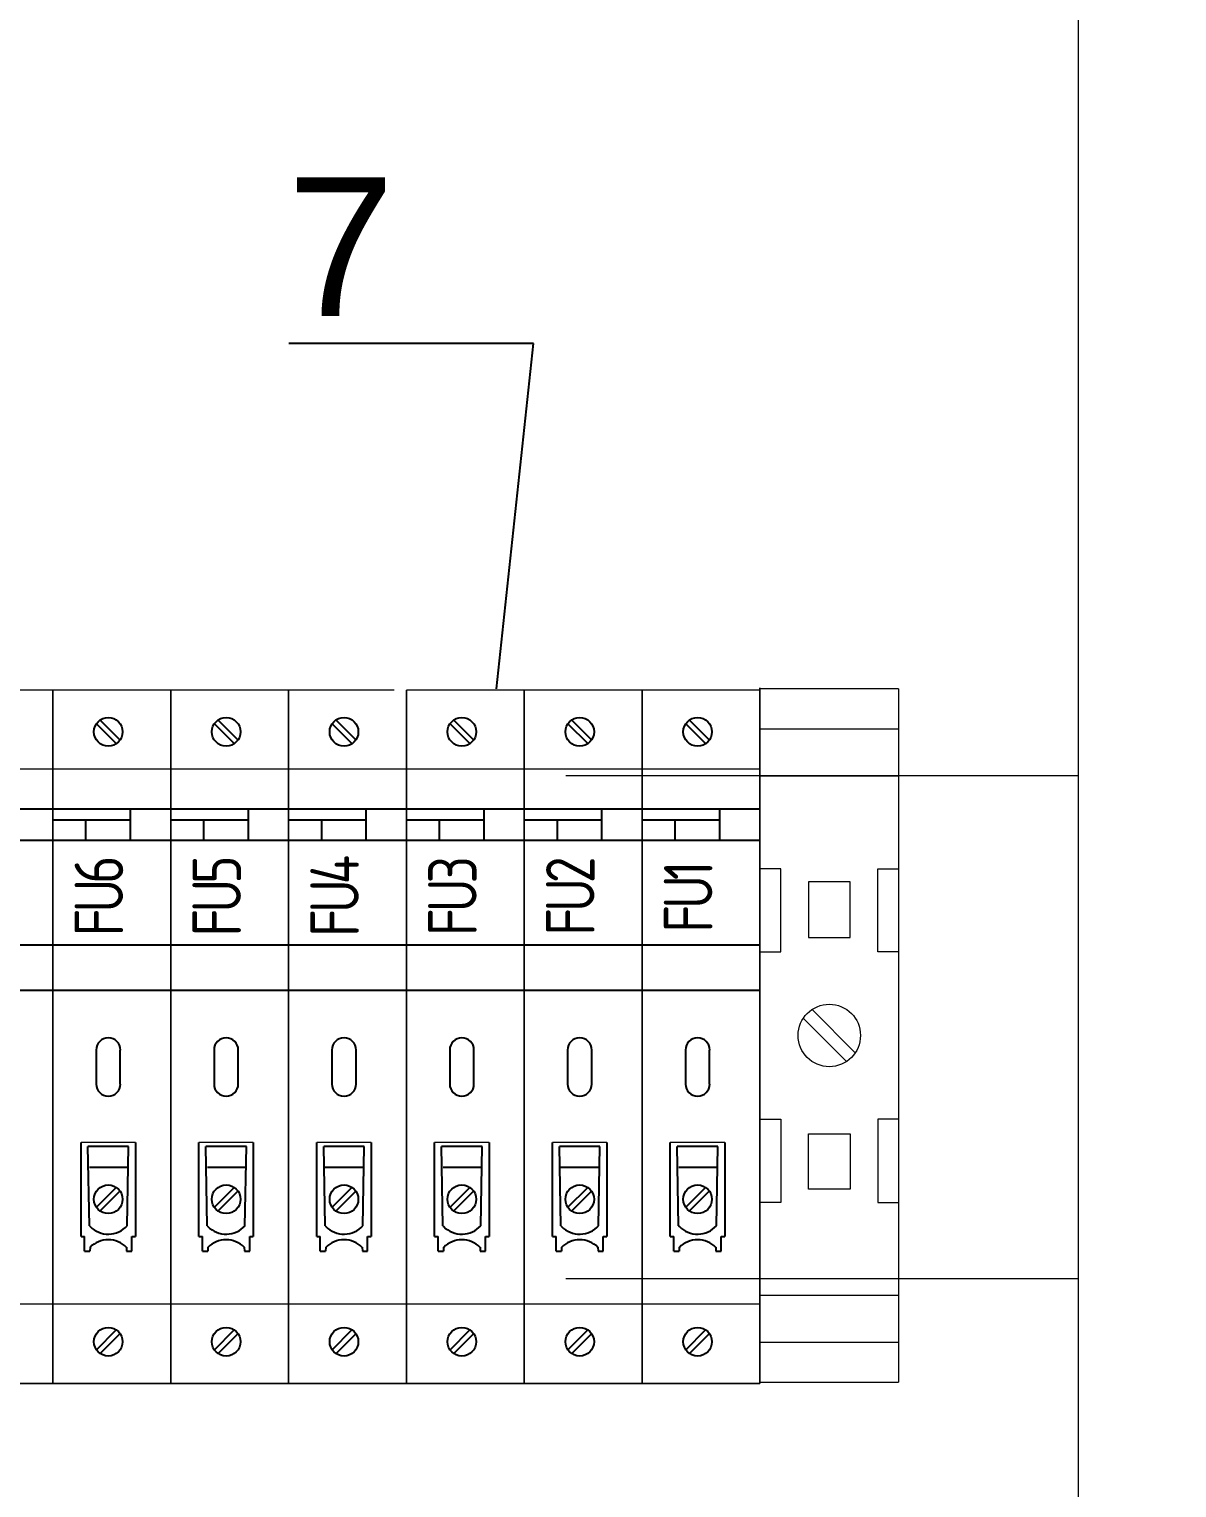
# Model space of a CAD drawing. Header units: millimetres. Extents: x 3520 to 8864, y 403 to 1747.
# Drawn here: x 5637.47 to 5647.4, y 847.86 to 860.48 of the extents above; entities that cross this region are included whole.
import ezdxf
from ezdxf import colors
from ezdxf.entities.mleader import LeaderData, LeaderLine
from ezdxf.math import Vec2, Vec3

# ---------------------------------------------------------------- set-up
doc = ezdxf.new("R2010")
doc.units = ezdxf.units.MM
doc.linetypes.add('K5LT_THIN', pattern=[0])
doc.layers.add('1', color=1, linetype='Continuous')
doc.layers.add('Ссылки', color=6, linetype='Continuous')
doc.layers.add('Стерка', color=7, linetype='Continuous', lineweight=15)
doc.styles.get("Standard").update_dxf_attribs({"font": 'arial.ttf'})
doc.styles.add('ГОСТ В', font='GOST_0.TTF', dxfattribs={"height": 3.5})

# ---------------------------------------------------------------- blocks, each defined once
blk = doc.blocks.new('_None')

msp = doc.modelspace()

# ---------------------------------------------------------------- linework, layer by layer
at = {"color": 7}
for p, q in [((5637.672, 853.728, 1518.358), (5636.652, 853.728, 1518.358)), ((5638.692, 853.728, 1518.358), (5637.672, 853.728, 1518.358)), ((5639.712, 853.728, 1518.358), (5638.692, 853.728, 1518.358)), ((5640.732, 853.728, 1518.358), (5639.712, 853.728, 1518.358)), ((5641.752, 853.728, 1518.358), (5640.732, 853.728, 1518.358)), ((5642.772, 853.728, 1518.358), (5641.752, 853.728, 1518.358)), ((5643.792, 853.728, 1518.358), (5642.772, 853.728, 1518.358)), ((5637.988, 850.122, 1518.358), (5637.976, 850.807, 1518.358)), ((5638.315, 850.122, 1518.358), (5638.327, 850.807, 1518.358)), ((5639.008, 850.122, 1518.358), (5638.996, 850.807, 1518.358)), ((5639.335, 850.122, 1518.358), (5639.347, 850.807, 1518.358)), ((5640.028, 850.122, 1518.358), (5640.016, 850.807, 1518.358)), ((5640.355, 850.122, 1518.358), (5640.367, 850.807, 1518.358)), ((5641.048, 850.122, 1518.358), (5641.036, 850.807, 1518.358)), ((5641.375, 850.122, 1518.358), (5641.387, 850.807, 1518.358)), ((5642.068, 850.122, 1518.358), (5642.056, 850.807, 1518.358)), ((5642.395, 850.122, 1518.358), (5642.407, 850.807, 1518.358)), ((5643.088, 850.122, 1518.358), (5643.076, 850.807, 1518.358)), ((5643.415, 850.122, 1518.358), (5643.427, 850.807, 1518.358)), ((5637.947, 849.902, 1518.358), (5637.993, 849.902, 1518.358)), ((5638.311, 849.902, 1518.358), (5638.356, 849.902, 1518.358)), ((5638.967, 849.902, 1518.358), (5639.013, 849.902, 1518.358)), ((5639.331, 849.902, 1518.358), (5639.376, 849.902, 1518.358)), ((5639.987, 849.902, 1518.358), (5640.033, 849.902, 1518.358)), ((5640.351, 849.902, 1518.358), (5640.396, 849.902, 1518.358)), ((5641.007, 849.902, 1518.358), (5641.053, 849.902, 1518.358)), ((5641.371, 849.902, 1518.358), (5641.416, 849.902, 1518.358)), ((5642.027, 849.902, 1518.358), (5642.073, 849.902, 1518.358)), ((5642.391, 849.902, 1518.358), (5642.436, 849.902, 1518.358)), ((5643.047, 849.902, 1518.358), (5643.093, 849.902, 1518.358)), ((5643.411, 849.902, 1518.358), (5643.456, 849.902, 1518.358))]:
    msp.add_line(p, q, dxfattribs=at)
for centre in [(5638.152, 849.779, 1518.358), (5639.172, 849.779, 1518.358), (5640.192, 849.779, 1518.358), (5641.212, 849.779, 1518.358), (5642.232, 849.779, 1518.358), (5643.252, 849.779, 1518.358)]:
    msp.add_arc(centre, 0.222, 44.8532, 135.1467, dxfattribs=at)
at = {"layer": '1', "color": 7}
for p, q in [((5638.05, 854.465, 1518.358), (5638.221, 854.295, 1518.358)), ((5638.253, 854.327, 1518.358), (5638.083, 854.497, 1518.358)), ((5639.07, 854.465, 1518.358), (5639.241, 854.295, 1518.358)), ((5639.273, 854.327, 1518.358), (5639.103, 854.497, 1518.358)), ((5640.09, 854.465, 1518.358), (5640.261, 854.295, 1518.358)), ((5640.293, 854.327, 1518.358), (5640.123, 854.497, 1518.358)), ((5641.11, 854.465, 1518.358), (5641.281, 854.295, 1518.358)), ((5641.313, 854.327, 1518.358), (5641.143, 854.497, 1518.358)), ((5642.13, 854.465, 1518.358), (5642.301, 854.295, 1518.358)), ((5642.333, 854.327, 1518.358), (5642.163, 854.497, 1518.358)), ((5643.15, 854.465, 1518.358), (5643.321, 854.295, 1518.358)), ((5643.353, 854.327, 1518.358), (5643.183, 854.497, 1518.358)), ((5638.344, 853.459, 1518.358), (5638.344, 853.734, 1518.358)), ((5639.364, 853.459, 1518.358), (5639.364, 853.734, 1518.358)), ((5640.384, 853.459, 1518.358), (5640.384, 853.734, 1518.358)), ((5641.404, 853.459, 1518.358), (5641.404, 853.728, 1518.358)), ((5642.424, 853.459, 1518.358), (5642.424, 853.728, 1518.358)), ((5643.444, 853.459, 1518.358), (5643.444, 853.728, 1518.358)), ((5637.672, 853.636, 1518.358), (5638.344, 853.636, 1518.358)), ((5637.959, 853.46, 1518.358), (5637.959, 853.636, 1518.358)), ((5638.692, 853.636, 1518.358), (5639.364, 853.636, 1518.358)), ((5638.979, 853.46, 1518.358), (5638.979, 853.636, 1518.358)), ((5639.712, 853.636, 1518.358), (5640.384, 853.636, 1518.358)), ((5639.999, 853.46, 1518.358), (5639.999, 853.636, 1518.358)), ((5640.732, 853.636, 1518.358), (5641.404, 853.636, 1518.358)), ((5641.019, 853.46, 1518.358), (5641.019, 853.636, 1518.358)), ((5641.752, 853.636, 1518.358), (5642.424, 853.636, 1518.358)), ((5642.039, 853.46, 1518.358), (5642.039, 853.636, 1518.358)), ((5642.772, 853.636, 1518.358), (5643.444, 853.636, 1518.358)), ((5643.059, 853.46, 1518.358), (5643.059, 853.636, 1518.358)), ((5636.652, 853.459, 1518.358), (5637.672, 853.459, 1518.358)), ((5637.672, 853.459, 1518.358), (5638.692, 853.459, 1518.358)), ((5638.692, 853.459, 1518.358), (5639.712, 853.459, 1518.358)), ((5639.712, 853.459, 1518.358), (5640.732, 853.459, 1518.358)), ((5640.732, 853.459, 1518.358), (5641.752, 853.459, 1518.358)), ((5641.752, 853.459, 1518.358), (5642.772, 853.459, 1518.358)), ((5642.772, 853.459, 1518.358), (5643.792, 853.459, 1518.358)), ((5637.672, 852.551, 1518.358), (5636.652, 852.551, 1518.358)), ((5638.692, 852.551, 1518.358), (5637.672, 852.551, 1518.358)), ((5639.712, 852.551, 1518.358), (5638.692, 852.551, 1518.358)), ((5640.732, 852.551, 1518.358), (5639.712, 852.551, 1518.358)), ((5641.752, 852.551, 1518.358), (5640.732, 852.551, 1518.358)), ((5642.772, 852.551, 1518.358), (5641.752, 852.551, 1518.358)), ((5643.792, 852.551, 1518.358), (5642.772, 852.551, 1518.358)), ((5637.672, 852.159, 1518.358), (5636.652, 852.159, 1518.358)), ((5638.692, 852.159, 1518.358), (5637.672, 852.159, 1518.358)), ((5639.712, 852.159, 1518.358), (5638.692, 852.159, 1518.358)), ((5640.732, 852.159, 1518.358), (5639.712, 852.159, 1518.358)), ((5641.752, 852.159, 1518.358), (5640.732, 852.159, 1518.358)), ((5642.772, 852.159, 1518.358), (5641.752, 852.159, 1518.358)), ((5643.792, 852.159, 1518.358), (5642.772, 852.159, 1518.358)), ((5638.047, 851.643, 1518.358), (5638.047, 851.349, 1518.358)), ((5638.256, 851.349, 1518.358), (5638.256, 851.643, 1518.358)), ((5639.067, 851.643, 1518.358), (5639.067, 851.349, 1518.358)), ((5639.276, 851.349, 1518.358), (5639.276, 851.643, 1518.358)), ((5640.087, 851.643, 1518.358), (5640.087, 851.349, 1518.358)), ((5640.296, 851.349, 1518.358), (5640.296, 851.643, 1518.358)), ((5641.107, 851.643, 1518.358), (5641.107, 851.349, 1518.358)), ((5641.316, 851.349, 1518.358), (5641.316, 851.643, 1518.358)), ((5642.127, 851.643, 1518.358), (5642.127, 851.349, 1518.358)), ((5642.336, 851.349, 1518.358), (5642.336, 851.643, 1518.358)), ((5643.147, 851.643, 1518.358), (5643.147, 851.349, 1518.358)), ((5643.356, 851.349, 1518.358), (5643.356, 851.643, 1518.358)), ((5637.916, 850.029, 1518.358), (5637.916, 850.844, 1518.358)), ((5637.916, 850.029, 1518.358), (5637.916, 850.844, 1518.358)), ((5638.327, 850.807, 1518.358), (5637.976, 850.807, 1518.358)), ((5638.387, 850.844, 1518.358), (5638.387, 850.029, 1518.358)), ((5638.936, 850.029, 1518.358), (5638.936, 850.844, 1518.358)), ((5638.936, 850.029, 1518.358), (5638.936, 850.844, 1518.358)), ((5639.347, 850.807, 1518.358), (5638.996, 850.807, 1518.358)), ((5639.407, 850.844, 1518.358), (5639.407, 850.029, 1518.358)), ((5639.956, 850.029, 1518.358), (5639.956, 850.844, 1518.358)), ((5639.956, 850.029, 1518.358), (5639.956, 850.844, 1518.358)), ((5640.367, 850.807, 1518.358), (5640.016, 850.807, 1518.358)), ((5640.427, 850.844, 1518.358), (5640.427, 850.029, 1518.358)), ((5640.976, 850.029, 1518.358), (5640.976, 850.844, 1518.358)), ((5640.976, 850.029, 1518.358), (5640.976, 850.844, 1518.358)), ((5641.387, 850.807, 1518.358), (5641.036, 850.807, 1518.358)), ((5641.447, 850.844, 1518.358), (5641.447, 850.029, 1518.358)), ((5641.996, 850.029, 1518.358), (5641.996, 850.844, 1518.358)), ((5641.996, 850.029, 1518.358), (5641.996, 850.844, 1518.358)), ((5642.407, 850.807, 1518.358), (5642.056, 850.807, 1518.358)), ((5642.467, 850.844, 1518.358), (5642.467, 850.029, 1518.358)), ((5643.016, 850.029, 1518.358), (5643.016, 850.844, 1518.358)), ((5643.016, 850.029, 1518.358), (5643.016, 850.844, 1518.358)), ((5643.427, 850.807, 1518.358), (5643.076, 850.807, 1518.358)), ((5643.487, 850.844, 1518.358), (5643.487, 850.029, 1518.358)), ((5637.99, 850.63, 1518.358), (5638.314, 850.63, 1518.358)), ((5639.01, 850.63, 1518.358), (5639.334, 850.63, 1518.358)), ((5640.03, 850.63, 1518.358), (5640.354, 850.63, 1518.358)), ((5641.05, 850.63, 1518.358), (5641.374, 850.63, 1518.358)), ((5642.07, 850.63, 1518.358), (5642.394, 850.63, 1518.358)), ((5643.09, 850.63, 1518.358), (5643.414, 850.63, 1518.358)), ((5638.05, 850.283, 1518.358), (5638.221, 850.454, 1518.358)), ((5638.253, 850.421, 1518.358), (5638.083, 850.251, 1518.358)), ((5639.07, 850.283, 1518.358), (5639.241, 850.454, 1518.358)), ((5639.273, 850.421, 1518.358), (5639.103, 850.251, 1518.358)), ((5640.09, 850.283, 1518.358), (5640.261, 850.454, 1518.358)), ((5640.293, 850.421, 1518.358), (5640.123, 850.251, 1518.358)), ((5641.11, 850.283, 1518.358), (5641.281, 850.454, 1518.358)), ((5641.313, 850.421, 1518.358), (5641.143, 850.251, 1518.358)), ((5642.13, 850.283, 1518.358), (5642.301, 850.454, 1518.358)), ((5642.333, 850.421, 1518.358), (5642.163, 850.251, 1518.358)), ((5643.15, 850.283, 1518.358), (5643.321, 850.454, 1518.358)), ((5643.353, 850.421, 1518.358), (5643.183, 850.251, 1518.358)), ((5637.916, 850.029, 1518.358), (5637.947, 850.029, 1518.358)), ((5637.947, 849.902, 1518.358), (5637.947, 850.029, 1518.358)), ((5638.356, 850.029, 1518.358), (5638.387, 850.029, 1518.358)), ((5638.356, 849.902, 1518.358), (5638.356, 850.029, 1518.358)), ((5638.936, 850.029, 1518.358), (5638.967, 850.029, 1518.358)), ((5638.967, 849.902, 1518.358), (5638.967, 850.029, 1518.358)), ((5639.376, 850.029, 1518.358), (5639.407, 850.029, 1518.358)), ((5639.376, 849.902, 1518.358), (5639.376, 850.029, 1518.358)), ((5639.956, 850.029, 1518.358), (5639.987, 850.029, 1518.358)), ((5639.987, 849.902, 1518.358), (5639.987, 850.029, 1518.358)), ((5640.396, 850.029, 1518.358), (5640.427, 850.029, 1518.358)), ((5640.396, 849.902, 1518.358), (5640.396, 850.029, 1518.358)), ((5640.976, 850.029, 1518.358), (5641.007, 850.029, 1518.358)), ((5641.007, 849.902, 1518.358), (5641.007, 850.029, 1518.358)), ((5641.416, 850.029, 1518.358), (5641.447, 850.029, 1518.358)), ((5641.416, 849.902, 1518.358), (5641.416, 850.029, 1518.358)), ((5641.996, 850.029, 1518.358), (5642.027, 850.029, 1518.358)), ((5642.027, 849.902, 1518.358), (5642.027, 850.029, 1518.358)), ((5642.436, 850.029, 1518.358), (5642.467, 850.029, 1518.358)), ((5642.436, 849.902, 1518.358), (5642.436, 850.029, 1518.358)), ((5643.016, 850.029, 1518.358), (5643.047, 850.029, 1518.358)), ((5643.047, 849.902, 1518.358), (5643.047, 850.029, 1518.358)), ((5643.456, 850.029, 1518.358), (5643.487, 850.029, 1518.358)), ((5643.456, 849.902, 1518.358), (5643.456, 850.029, 1518.358)), ((5637.994, 849.936, 1518.358), (5637.993, 849.902, 1518.358)), ((5638.309, 849.936, 1518.358), (5638.311, 849.902, 1518.358)), ((5639.014, 849.936, 1518.358), (5639.013, 849.902, 1518.358)), ((5639.329, 849.936, 1518.358), (5639.331, 849.902, 1518.358)), ((5640.034, 849.936, 1518.358), (5640.033, 849.902, 1518.358)), ((5640.349, 849.936, 1518.358), (5640.351, 849.902, 1518.358)), ((5641.054, 849.936, 1518.358), (5641.053, 849.902, 1518.358)), ((5641.369, 849.936, 1518.358), (5641.371, 849.902, 1518.358)), ((5642.074, 849.936, 1518.358), (5642.073, 849.902, 1518.358)), ((5642.389, 849.936, 1518.358), (5642.391, 849.902, 1518.358)), ((5643.094, 849.936, 1518.358), (5643.093, 849.902, 1518.358)), ((5643.409, 849.936, 1518.358), (5643.411, 849.902, 1518.358)), ((5638.05, 849.05, 1518.358), (5638.221, 849.221, 1518.358)), ((5638.253, 849.188, 1518.358), (5638.083, 849.018, 1518.358)), ((5639.07, 849.05, 1518.358), (5639.241, 849.221, 1518.358)), ((5639.273, 849.188, 1518.358), (5639.103, 849.018, 1518.358)), ((5640.09, 849.05, 1518.358), (5640.261, 849.221, 1518.358)), ((5640.293, 849.188, 1518.358), (5640.123, 849.018, 1518.358)), ((5641.11, 849.05, 1518.358), (5641.281, 849.221, 1518.358)), ((5641.313, 849.188, 1518.358), (5641.143, 849.018, 1518.358)), ((5642.13, 849.05, 1518.358), (5642.301, 849.221, 1518.358)), ((5642.333, 849.188, 1518.358), (5642.163, 849.018, 1518.358)), ((5643.15, 849.05, 1518.358), (5643.321, 849.221, 1518.358)), ((5643.353, 849.188, 1518.358), (5643.183, 849.018, 1518.358))]:
    msp.add_line(p, q, dxfattribs=at)
for centre in [(5638.152, 854.396, 1518.358), (5639.172, 854.396, 1518.358), (5640.192, 854.396, 1518.358), (5641.212, 854.396, 1518.358), (5642.232, 854.396, 1518.358), (5643.252, 854.396, 1518.358), (5638.152, 850.352, 1518.358), (5639.172, 850.352, 1518.358), (5640.192, 850.352, 1518.358), (5641.212, 850.352, 1518.358), (5642.232, 850.352, 1518.358), (5643.252, 850.352, 1518.358), (5638.152, 849.119, 1518.358), (5639.172, 849.119, 1518.358), (5640.192, 849.119, 1518.358), (5641.212, 849.119, 1518.358), (5642.232, 849.119, 1518.358), (5643.252, 849.119, 1518.358)]:
    msp.add_circle(centre, 0.124, dxfattribs=at)
for centre, radius, start, end in [((5638.152, 851.643, 1518.358), 0.105, 360, 180), ((5639.172, 851.643, 1518.358), 0.105, 360, 180), ((5640.192, 851.643, 1518.358), 0.105, 360, 180), ((5641.212, 851.643, 1518.358), 0.105, 360, 180), ((5642.232, 851.643, 1518.358), 0.105, 360, 180), ((5643.252, 851.643, 1518.358), 0.105, 360, 180), ((5638.152, 851.349, 1518.358), 0.105, 180, 360), ((5639.172, 851.349, 1518.358), 0.105, 180, 360), ((5640.192, 851.349, 1518.358), 0.105, 180, 360), ((5641.212, 851.349, 1518.358), 0.105, 180, 360), ((5642.232, 851.349, 1518.358), 0.105, 180, 360), ((5643.252, 851.349, 1518.358), 0.105, 180, 360), ((5638.152, 850.272, 1518.358), 0.222, 222.5108, 224.9044), ((5638.152, 850.272, 1518.358), 0.222, 224.9044, 317.4891), ((5639.172, 850.272, 1518.358), 0.222, 222.5108, 224.9044), ((5639.172, 850.272, 1518.358), 0.222, 224.9044, 317.4891), ((5640.192, 850.272, 1518.358), 0.222, 222.5108, 224.9044), ((5640.192, 850.272, 1518.358), 0.222, 224.9044, 317.4891), ((5641.212, 850.272, 1518.358), 0.222, 222.5108, 224.9044), ((5641.212, 850.272, 1518.358), 0.222, 224.9044, 317.4891), ((5642.232, 850.272, 1518.358), 0.222, 222.5108, 224.9044), ((5642.232, 850.272, 1518.358), 0.222, 224.9044, 317.4891), ((5643.252, 850.272, 1518.358), 0.222, 222.5108, 224.9044), ((5643.252, 850.272, 1518.358), 0.222, 224.9044, 317.4891)]:
    msp.add_arc(centre, radius, start, end, dxfattribs=at)
at = {"layer": 'Стерка', "color": 7}
for p, q in [((5637.567, 854.758, 1518.358), (5636.547, 854.758, 1518.358)), ((5638.587, 854.758, 1518.358), (5637.567, 854.758, 1518.358)), ((5637.672, 848.758, 1518.358), (5637.672, 854.758, 1518.358)), ((5637.672, 854.758, 1518.358), (5637.672, 848.758, 1518.358)), ((5637.672, 854.758, 1518.358), (5637.672, 848.758, 1518.358)), ((5637.672, 848.758, 1518.358), (5637.672, 854.758, 1518.358)), ((5637.672, 848.758, 1518.358), (5637.672, 854.758, 1518.358)), ((5637.672, 854.758, 1518.358), (5637.672, 848.758, 1518.358)), ((5637.672, 848.758, 1518.358), (5637.672, 854.758, 1518.358)), ((5637.672, 848.758, 1518.358), (5637.672, 854.758, 1518.358)), ((5637.672, 854.758, 1518.358), (5637.672, 848.758, 1518.358)), ((5639.607, 854.758, 1518.358), (5638.587, 854.758, 1518.358)), ((5638.692, 848.758, 1518.358), (5638.692, 854.758, 1518.358)), ((5638.692, 854.758, 1518.358), (5638.692, 848.758, 1518.358)), ((5638.692, 854.758, 1518.358), (5638.692, 848.758, 1518.358)), ((5638.692, 848.758, 1518.358), (5638.692, 854.758, 1518.358)), ((5638.692, 848.758, 1518.358), (5638.692, 854.758, 1518.358)), ((5638.692, 854.758, 1518.358), (5638.692, 848.758, 1518.358)), ((5638.692, 848.758, 1518.358), (5638.692, 854.758, 1518.358)), ((5638.692, 848.758, 1518.358), (5638.692, 854.758, 1518.358)), ((5638.692, 854.758, 1518.358), (5638.692, 848.758, 1518.358)), ((5640.627, 854.758, 1518.358), (5639.607, 854.758, 1518.358)), ((5639.712, 848.758, 1518.358), (5639.712, 854.758, 1518.358)), ((5639.712, 854.758, 1518.358), (5639.712, 848.758, 1518.358)), ((5639.712, 854.758, 1518.358), (5639.712, 848.758, 1518.358)), ((5639.712, 848.758, 1518.358), (5639.712, 854.758, 1518.358)), ((5639.712, 848.758, 1518.358), (5639.712, 854.758, 1518.358)), ((5639.712, 854.758, 1518.358), (5639.712, 848.758, 1518.358)), ((5639.712, 848.758, 1518.358), (5639.712, 854.758, 1518.358)), ((5639.712, 848.758, 1518.358), (5639.712, 854.758, 1518.358)), ((5639.712, 854.758, 1518.358), (5639.712, 848.758, 1518.358)), ((5640.732, 854.758, 1518.358), (5640.732, 848.758, 1518.358)), ((5640.732, 854.758, 1518.358), (5640.732, 848.758, 1518.358)), ((5640.732, 848.758, 1518.358), (5640.732, 854.758, 1518.358)), ((5640.732, 848.758, 1518.358), (5640.732, 854.758, 1518.358)), ((5640.732, 854.758, 1518.358), (5640.732, 848.758, 1518.358)), ((5640.732, 848.758, 1518.358), (5640.732, 854.758, 1518.358)), ((5640.732, 848.758, 1518.358), (5640.732, 854.758, 1518.358)), ((5640.732, 854.758, 1518.358), (5640.732, 848.758, 1518.358)), ((5641.752, 854.758, 1518.358), (5640.732, 854.758, 1518.358)), ((5640.732, 854.758, 1518.358), (5640.732, 848.758, 1518.358)), ((5641.752, 854.758, 1518.358), (5641.752, 848.758, 1518.358)), ((5641.752, 848.758, 1518.358), (5641.752, 854.758, 1518.358)), ((5641.752, 848.758, 1518.358), (5641.752, 854.758, 1518.358)), ((5641.752, 854.758, 1518.358), (5641.752, 848.758, 1518.358)), ((5641.752, 854.758, 1518.358), (5641.752, 848.758, 1518.358)), ((5641.752, 854.758, 1518.358), (5641.752, 848.767, 1518.358)), ((5641.752, 848.802, 1518.358), (5641.752, 854.758, 1518.358)), ((5641.752, 854.758, 1518.358), (5641.752, 848.758, 1518.358)), ((5641.752, 854.758, 1518.358), (5641.752, 848.758, 1518.358)), ((5641.752, 848.758, 1518.358), (5641.752, 854.758, 1518.358)), ((5641.752, 848.758, 1518.358), (5641.752, 854.758, 1518.358)), ((5641.752, 854.758, 1518.358), (5641.752, 848.758, 1518.358)), ((5641.752, 848.758, 1518.358), (5641.752, 854.758, 1518.358)), ((5641.752, 848.758, 1518.358), (5641.752, 854.758, 1518.358)), ((5641.752, 854.758, 1518.358), (5641.752, 848.758, 1518.358)), ((5642.772, 854.758, 1518.358), (5641.752, 854.758, 1518.358)), ((5641.752, 854.758, 1518.358), (5641.752, 848.758, 1518.358)), ((5642.772, 854.758, 1518.358), (5642.772, 848.758, 1518.358)), ((5642.772, 848.758, 1518.358), (5642.772, 854.758, 1518.358)), ((5642.772, 848.758, 1518.358), (5642.772, 854.758, 1518.358)), ((5642.772, 854.758, 1518.358), (5642.772, 848.758, 1518.358)), ((5642.772, 854.758, 1518.358), (5642.772, 848.758, 1518.358)), ((5642.772, 854.758, 1518.358), (5642.772, 848.767, 1518.358)), ((5642.772, 848.802, 1518.358), (5642.772, 854.758, 1518.358)), ((5642.772, 854.758, 1518.358), (5642.772, 848.758, 1518.358)), ((5642.772, 854.758, 1518.358), (5642.772, 848.758, 1518.358)), ((5642.772, 848.758, 1518.358), (5642.772, 854.758, 1518.358)), ((5642.772, 848.758, 1518.358), (5642.772, 854.758, 1518.358)), ((5642.772, 854.758, 1518.358), (5642.772, 848.758, 1518.358)), ((5642.772, 848.758, 1518.358), (5642.772, 854.758, 1518.358)), ((5642.772, 848.758, 1518.358), (5642.772, 854.758, 1518.358)), ((5642.772, 854.758, 1518.358), (5642.772, 848.758, 1518.358)), ((5643.792, 854.758, 1518.358), (5642.772, 854.758, 1518.358)), ((5642.772, 854.758, 1518.358), (5642.772, 848.758, 1518.358)), ((5643.792, 854.778, 1518.358), (5643.792, 848.778, 1518.358)), ((5643.792, 854.778, 1518.358), (5643.792, 848.778, 1518.358)), ((5643.792, 854.778, 1518.358), (5643.792, 848.778, 1518.358)), ((5643.792, 854.778, 1518.358), (5643.792, 848.778, 1518.358)), ((5643.792, 854.778, 1518.358), (5643.792, 848.778, 1518.358)), ((5643.792, 848.778, 1518.358), (5643.792, 854.778, 1518.358)), ((5643.792, 848.778, 1518.358), (5643.792, 854.778, 1518.358)), ((5643.792, 854.778, 1518.358), (5643.792, 848.778, 1518.358)), ((5643.792, 848.778, 1518.358), (5643.792, 854.778, 1518.358)), ((5643.792, 848.778, 1518.358), (5643.792, 854.778, 1518.358)), ((5643.792, 854.778, 1518.358), (5643.792, 848.778, 1518.358)), ((5644.992, 854.769, 1518.358), (5643.792, 854.769, 1518.358)), ((5643.792, 854.769, 1518.358), (5643.792, 848.769, 1518.358)), ((5643.792, 848.769, 1518.358), (5643.792, 854.769, 1518.358)), ((5643.792, 848.769, 1518.358), (5643.792, 854.769, 1518.358)), ((5643.792, 854.769, 1518.358), (5643.792, 848.769, 1518.358)), ((5643.792, 854.769, 1518.358), (5643.792, 848.769, 1518.358)), ((5643.792, 854.758, 1518.358), (5643.792, 848.758, 1518.358)), ((5643.792, 848.758, 1518.358), (5643.792, 854.758, 1518.358)), ((5643.792, 848.758, 1518.358), (5643.792, 854.758, 1518.358)), ((5643.792, 854.758, 1518.358), (5643.792, 848.758, 1518.358)), ((5643.792, 854.758, 1518.358), (5643.792, 848.758, 1518.358)), ((5643.792, 854.758, 1518.358), (5643.792, 848.767, 1518.358)), ((5643.792, 848.802, 1518.358), (5643.792, 854.758, 1518.358)), ((5643.792, 854.758, 1518.358), (5643.792, 848.758, 1518.358)), ((5643.792, 854.758, 1518.358), (5643.792, 848.758, 1518.358)), ((5643.792, 848.758, 1518.358), (5643.792, 854.758, 1518.358)), ((5643.792, 848.758, 1518.358), (5643.792, 854.758, 1518.358)), ((5643.792, 854.758, 1518.358), (5643.792, 848.758, 1518.358)), ((5643.792, 848.758, 1518.358), (5643.792, 854.758, 1518.358)), ((5643.792, 848.758, 1518.358), (5643.792, 854.758, 1518.358)), ((5643.792, 854.758, 1518.358), (5643.792, 848.758, 1518.358)), ((5644.992, 854.769, 1518.358), (5644.992, 848.769, 1518.358)), ((5640.732, 854.502, 1518.358), (5640.732, 849.102, 1518.358)), ((5640.732, 854.502, 1518.358), (5640.732, 849.102, 1518.358)), ((5640.732, 854.493, 1518.358), (5640.732, 849.093, 1518.358)), ((5640.732, 854.493, 1518.358), (5640.732, 849.093, 1518.358)), ((5641.752, 854.502, 1518.358), (5641.752, 849.102, 1518.358)), ((5641.752, 854.502, 1518.358), (5641.752, 849.102, 1518.358)), ((5641.752, 854.493, 1518.358), (5641.752, 849.093, 1518.358)), ((5641.752, 854.493, 1518.358), (5641.752, 849.093, 1518.358)), ((5641.752, 854.467, 1518.358), (5641.752, 849.067, 1518.358)), ((5641.752, 854.467, 1518.358), (5641.752, 849.067, 1518.358)), ((5641.752, 854.458, 1518.358), (5641.752, 849.058, 1518.358)), ((5641.752, 854.458, 1518.358), (5641.752, 849.058, 1518.358)), ((5642.772, 854.502, 1518.358), (5642.772, 849.102, 1518.358)), ((5642.772, 854.502, 1518.358), (5642.772, 849.102, 1518.358)), ((5642.772, 854.493, 1518.358), (5642.772, 849.093, 1518.358)), ((5642.772, 854.493, 1518.358), (5642.772, 849.093, 1518.358)), ((5642.772, 854.467, 1518.358), (5642.772, 849.067, 1518.358)), ((5642.772, 854.467, 1518.358), (5642.772, 849.067, 1518.358)), ((5642.772, 854.458, 1518.358), (5642.772, 849.058, 1518.358)), ((5642.772, 854.458, 1518.358), (5642.772, 849.058, 1518.358)), ((5643.792, 854.502, 1518.358), (5643.792, 849.102, 1518.358)), ((5643.792, 854.502, 1518.358), (5643.792, 849.102, 1518.358)), ((5643.792, 854.493, 1518.358), (5643.792, 849.093, 1518.358)), ((5643.792, 854.493, 1518.358), (5643.792, 849.093, 1518.358)), ((5643.792, 854.478, 1518.358), (5643.792, 849.078, 1518.358)), ((5643.792, 854.478, 1518.358), (5643.792, 849.078, 1518.358)), ((5643.792, 854.469, 1518.358), (5643.792, 849.069, 1518.358)), ((5643.792, 854.469, 1518.358), (5643.792, 849.069, 1518.358)), ((5643.792, 854.467, 1518.358), (5643.792, 849.067, 1518.358)), ((5643.792, 854.467, 1518.358), (5643.792, 849.067, 1518.358)), ((5643.792, 854.458, 1518.358), (5643.792, 849.058, 1518.358)), ((5643.792, 854.458, 1518.358), (5643.792, 849.058, 1518.358)), ((5640.732, 854.322, 1518.358), (5640.732, 849.282, 1518.358)), ((5640.732, 854.322, 1518.358), (5640.732, 849.282, 1518.358)), ((5641.752, 854.322, 1518.358), (5641.752, 849.282, 1518.358)), ((5641.752, 854.322, 1518.358), (5641.752, 849.282, 1518.358)), ((5642.772, 854.322, 1518.358), (5642.772, 849.282, 1518.358)), ((5642.772, 854.322, 1518.358), (5642.772, 849.282, 1518.358)), ((5643.792, 854.423, 1518.358), (5644.992, 854.423, 1518.358)), ((5643.792, 854.322, 1518.358), (5643.792, 849.282, 1518.358)), ((5643.792, 854.322, 1518.358), (5643.792, 849.282, 1518.358)), ((5641.752, 854.287, 1518.358), (5641.752, 849.247, 1518.358)), ((5641.752, 854.287, 1518.358), (5641.752, 849.247, 1518.358)), ((5642.772, 854.287, 1518.358), (5642.772, 849.247, 1518.358)), ((5642.772, 854.287, 1518.358), (5642.772, 849.247, 1518.358)), ((5643.792, 854.298, 1518.358), (5643.792, 849.258, 1518.358)), ((5643.792, 854.298, 1518.358), (5643.792, 849.258, 1518.358)), ((5643.792, 854.287, 1518.358), (5643.792, 849.247, 1518.358)), ((5643.792, 854.287, 1518.358), (5643.792, 849.247, 1518.358)), ((5637.672, 854.072, 1518.358), (5636.652, 854.072, 1518.358)), ((5638.692, 854.072, 1518.358), (5637.672, 854.072, 1518.358)), ((5639.712, 854.072, 1518.358), (5638.692, 854.072, 1518.358)), ((5640.732, 854.072, 1518.358), (5639.712, 854.072, 1518.358)), ((5641.752, 854.072, 1518.358), (5640.732, 854.072, 1518.358)), ((5642.772, 854.072, 1518.358), (5641.752, 854.072, 1518.358)), ((5643.792, 854.072, 1518.358), (5642.772, 854.072, 1518.358)), ((5646.548, 854.015, 1518.358), (5642.112, 854.015, 1518.358)), ((5643.792, 854.015, 1518.358), (5644.992, 854.015, 1518.358)), ((5640.732, 853.902, 1518.358), (5640.732, 849.702, 1518.358)), ((5640.732, 853.902, 1518.358), (5640.732, 849.702, 1518.358)), ((5640.732, 853.893, 1518.358), (5640.732, 849.693, 1518.358)), ((5640.732, 853.893, 1518.358), (5640.732, 849.693, 1518.358)), ((5640.732, 853.893, 1518.358), (5640.732, 849.693, 1518.358)), ((5641.752, 853.902, 1518.358), (5641.752, 849.702, 1518.358)), ((5641.752, 853.902, 1518.358), (5641.752, 849.702, 1518.358)), ((5641.752, 853.893, 1518.358), (5641.752, 849.693, 1518.358)), ((5641.752, 853.893, 1518.358), (5641.752, 849.693, 1518.358)), ((5641.752, 853.893, 1518.358), (5641.752, 849.693, 1518.358)), ((5641.752, 853.867, 1518.358), (5641.752, 849.667, 1518.358)), ((5641.752, 853.867, 1518.358), (5641.752, 849.667, 1518.358)), ((5641.752, 853.858, 1518.358), (5641.752, 849.658, 1518.358)), ((5641.752, 853.858, 1518.358), (5641.752, 849.658, 1518.358)), ((5641.752, 853.858, 1518.358), (5641.752, 849.658, 1518.358)), ((5642.772, 853.902, 1518.358), (5642.772, 849.702, 1518.358)), ((5642.772, 853.902, 1518.358), (5642.772, 849.702, 1518.358)), ((5642.772, 853.893, 1518.358), (5642.772, 849.693, 1518.358)), ((5642.772, 853.893, 1518.358), (5642.772, 849.693, 1518.358)), ((5642.772, 853.893, 1518.358), (5642.772, 849.693, 1518.358)), ((5642.772, 853.867, 1518.358), (5642.772, 849.667, 1518.358)), ((5642.772, 853.867, 1518.358), (5642.772, 849.667, 1518.358)), ((5642.772, 853.858, 1518.358), (5642.772, 849.658, 1518.358)), ((5642.772, 853.858, 1518.358), (5642.772, 849.658, 1518.358)), ((5642.772, 853.858, 1518.358), (5642.772, 849.658, 1518.358)), ((5643.792, 853.902, 1518.358), (5643.792, 849.702, 1518.358)), ((5643.792, 853.902, 1518.358), (5643.792, 849.702, 1518.358)), ((5643.792, 853.893, 1518.358), (5643.792, 849.693, 1518.358)), ((5643.792, 853.893, 1518.358), (5643.792, 849.693, 1518.358)), ((5643.792, 853.893, 1518.358), (5643.792, 849.693, 1518.358)), ((5643.792, 853.878, 1518.358), (5643.792, 849.678, 1518.358)), ((5643.792, 853.878, 1518.358), (5643.792, 849.678, 1518.358)), ((5643.792, 853.869, 1518.358), (5643.792, 849.669, 1518.358)), ((5643.792, 853.869, 1518.358), (5643.792, 849.669, 1518.358)), ((5643.792, 853.869, 1518.358), (5643.792, 849.669, 1518.358)), ((5643.792, 853.867, 1518.358), (5643.792, 849.667, 1518.358)), ((5643.792, 853.867, 1518.358), (5643.792, 849.667, 1518.358)), ((5643.792, 853.858, 1518.358), (5643.792, 849.658, 1518.358)), ((5643.792, 853.858, 1518.358), (5643.792, 849.658, 1518.358)), ((5643.792, 853.858, 1518.358), (5643.792, 849.658, 1518.358)), ((5640.732, 849.102, 1518.358), (5640.732, 853.302, 1518.358)), ((5640.732, 849.102, 1518.358), (5640.732, 853.302, 1518.358)), ((5640.732, 849.093, 1518.358), (5640.732, 853.293, 1518.358)), ((5640.732, 849.093, 1518.358), (5640.732, 853.293, 1518.358)), ((5640.732, 849.093, 1518.358), (5640.732, 853.293, 1518.358)), ((5641.752, 849.102, 1518.358), (5641.752, 853.302, 1518.358)), ((5641.752, 849.102, 1518.358), (5641.752, 853.302, 1518.358)), ((5641.752, 849.093, 1518.358), (5641.752, 853.293, 1518.358)), ((5641.752, 849.093, 1518.358), (5641.752, 853.293, 1518.358)), ((5641.752, 849.093, 1518.358), (5641.752, 853.293, 1518.358)), ((5642.772, 849.102, 1518.358), (5642.772, 853.302, 1518.358)), ((5642.772, 849.102, 1518.358), (5642.772, 853.302, 1518.358)), ((5642.772, 849.093, 1518.358), (5642.772, 853.293, 1518.358)), ((5642.772, 849.093, 1518.358), (5642.772, 853.293, 1518.358)), ((5642.772, 849.093, 1518.358), (5642.772, 853.293, 1518.358)), ((5643.792, 849.102, 1518.358), (5643.792, 853.302, 1518.358)), ((5643.792, 849.102, 1518.358), (5643.792, 853.302, 1518.358)), ((5643.792, 849.093, 1518.358), (5643.792, 853.293, 1518.358)), ((5643.792, 849.093, 1518.358), (5643.792, 853.293, 1518.358)), ((5643.792, 849.093, 1518.358), (5643.792, 853.293, 1518.358)), ((5641.752, 849.067, 1518.358), (5641.752, 853.267, 1518.358)), ((5641.752, 849.067, 1518.358), (5641.752, 853.267, 1518.358)), ((5641.752, 849.058, 1518.358), (5641.752, 853.258, 1518.358)), ((5641.752, 849.058, 1518.358), (5641.752, 853.258, 1518.358)), ((5641.752, 849.058, 1518.358), (5641.752, 853.258, 1518.358)), ((5642.772, 849.067, 1518.358), (5642.772, 853.267, 1518.358)), ((5642.772, 849.067, 1518.358), (5642.772, 853.267, 1518.358)), ((5642.772, 849.058, 1518.358), (5642.772, 853.258, 1518.358)), ((5642.772, 849.058, 1518.358), (5642.772, 853.258, 1518.358)), ((5642.772, 849.058, 1518.358), (5642.772, 853.258, 1518.358)), ((5643.792, 849.078, 1518.358), (5643.792, 853.278, 1518.358)), ((5643.792, 849.078, 1518.358), (5643.792, 853.278, 1518.358)), ((5643.792, 849.069, 1518.358), (5643.792, 853.269, 1518.358)), ((5643.792, 849.069, 1518.358), (5643.792, 853.269, 1518.358)), ((5643.792, 849.069, 1518.358), (5643.792, 853.269, 1518.358)), ((5643.792, 849.067, 1518.358), (5643.792, 853.267, 1518.358)), ((5643.792, 849.067, 1518.358), (5643.792, 853.267, 1518.358)), ((5643.792, 849.058, 1518.358), (5643.792, 853.258, 1518.358)), ((5643.792, 849.058, 1518.358), (5643.792, 853.258, 1518.358)), ((5643.792, 849.058, 1518.358), (5643.792, 853.258, 1518.358)), ((5643.972, 853.212, 1518.358), (5643.792, 853.212, 1518.358)), ((5643.972, 852.492, 1518.358), (5643.972, 853.212, 1518.358)), ((5644.812, 852.492, 1518.358), (5644.812, 853.212, 1518.358)), ((5644.812, 853.212, 1518.358), (5644.992, 853.212, 1518.358)), ((5644.392, 853.098, 1518.358), (5644.212, 853.098, 1518.358)), ((5644.212, 853.098, 1518.358), (5644.212, 852.618, 1518.358)), ((5644.572, 853.098, 1518.358), (5644.392, 853.098, 1518.358)), ((5644.572, 852.618, 1518.358), (5644.572, 853.098, 1518.358)), ((5644.212, 852.618, 1518.358), (5644.572, 852.618, 1518.358)), ((5643.792, 852.492, 1518.358), (5643.972, 852.492, 1518.358)), ((5644.992, 852.492, 1518.358), (5644.812, 852.492, 1518.358)), ((5640.732, 851.202, 1518.358), (5640.732, 852.402, 1518.358)), ((5640.732, 851.202, 1518.358), (5640.732, 852.402, 1518.358)), ((5640.732, 851.193, 1518.358), (5640.732, 852.393, 1518.358)), ((5640.732, 851.193, 1518.358), (5640.732, 852.393, 1518.358)), ((5640.732, 851.193, 1518.358), (5640.732, 852.393, 1518.358)), ((5641.752, 851.202, 1518.358), (5641.752, 852.402, 1518.358)), ((5641.752, 851.202, 1518.358), (5641.752, 852.402, 1518.358)), ((5641.752, 851.193, 1518.358), (5641.752, 852.393, 1518.358)), ((5641.752, 851.193, 1518.358), (5641.752, 852.393, 1518.358)), ((5641.752, 851.193, 1518.358), (5641.752, 852.393, 1518.358)), ((5641.752, 851.167, 1518.358), (5641.752, 852.367, 1518.358)), ((5641.752, 851.167, 1518.358), (5641.752, 852.367, 1518.358)), ((5641.752, 851.158, 1518.358), (5641.752, 852.358, 1518.358)), ((5641.752, 851.158, 1518.358), (5641.752, 852.358, 1518.358)), ((5641.752, 851.158, 1518.358), (5641.752, 852.358, 1518.358)), ((5642.772, 851.202, 1518.358), (5642.772, 852.402, 1518.358)), ((5642.772, 851.202, 1518.358), (5642.772, 852.402, 1518.358)), ((5642.772, 851.193, 1518.358), (5642.772, 852.393, 1518.358)), ((5642.772, 851.193, 1518.358), (5642.772, 852.393, 1518.358)), ((5642.772, 851.193, 1518.358), (5642.772, 852.393, 1518.358)), ((5642.772, 851.167, 1518.358), (5642.772, 852.367, 1518.358)), ((5642.772, 851.167, 1518.358), (5642.772, 852.367, 1518.358)), ((5642.772, 851.158, 1518.358), (5642.772, 852.358, 1518.358)), ((5642.772, 851.158, 1518.358), (5642.772, 852.358, 1518.358)), ((5642.772, 851.158, 1518.358), (5642.772, 852.358, 1518.358)), ((5643.792, 851.202, 1518.358), (5643.792, 852.402, 1518.358)), ((5643.792, 851.202, 1518.358), (5643.792, 852.402, 1518.358)), ((5643.792, 851.193, 1518.358), (5643.792, 852.393, 1518.358)), ((5643.792, 851.193, 1518.358), (5643.792, 852.393, 1518.358)), ((5643.792, 851.193, 1518.358), (5643.792, 852.393, 1518.358)), ((5643.792, 851.178, 1518.358), (5643.792, 852.378, 1518.358)), ((5643.792, 851.178, 1518.358), (5643.792, 852.378, 1518.358)), ((5643.792, 851.169, 1518.358), (5643.792, 852.369, 1518.358)), ((5643.792, 851.169, 1518.358), (5643.792, 852.369, 1518.358)), ((5643.792, 851.169, 1518.358), (5643.792, 852.369, 1518.358)), ((5643.792, 851.167, 1518.358), (5643.792, 852.367, 1518.358)), ((5643.792, 851.167, 1518.358), (5643.792, 852.367, 1518.358)), ((5643.792, 851.158, 1518.358), (5643.792, 852.358, 1518.358)), ((5643.792, 851.158, 1518.358), (5643.792, 852.358, 1518.358)), ((5643.792, 851.158, 1518.358), (5643.792, 852.358, 1518.358)), ((5644.541, 851.543, 1518.358), (5644.166, 851.918, 1518.358)), ((5644.617, 851.62, 1518.358), (5644.243, 851.994, 1518.358)), ((5640.732, 851.802, 1518.358), (5640.732, 850.602, 1518.358)), ((5640.732, 851.802, 1518.358), (5640.732, 850.602, 1518.358)), ((5640.732, 851.793, 1518.358), (5640.732, 850.593, 1518.358)), ((5640.732, 851.793, 1518.358), (5640.732, 850.593, 1518.358)), ((5640.732, 851.793, 1518.358), (5640.732, 850.593, 1518.358)), ((5641.752, 851.802, 1518.358), (5641.752, 850.602, 1518.358)), ((5641.752, 851.802, 1518.358), (5641.752, 850.602, 1518.358)), ((5641.752, 851.793, 1518.358), (5641.752, 850.593, 1518.358)), ((5641.752, 851.793, 1518.358), (5641.752, 850.593, 1518.358)), ((5641.752, 851.793, 1518.358), (5641.752, 850.593, 1518.358)), ((5642.772, 851.802, 1518.358), (5642.772, 850.602, 1518.358)), ((5642.772, 851.802, 1518.358), (5642.772, 850.602, 1518.358)), ((5642.772, 851.793, 1518.358), (5642.772, 850.593, 1518.358)), ((5642.772, 851.793, 1518.358), (5642.772, 850.593, 1518.358)), ((5642.772, 851.793, 1518.358), (5642.772, 850.593, 1518.358)), ((5643.792, 851.802, 1518.358), (5643.792, 850.602, 1518.358)), ((5643.792, 851.802, 1518.358), (5643.792, 850.602, 1518.358)), ((5643.792, 851.793, 1518.358), (5643.792, 850.593, 1518.358)), ((5643.792, 851.793, 1518.358), (5643.792, 850.593, 1518.358)), ((5643.792, 851.793, 1518.358), (5643.792, 850.593, 1518.358)), ((5643.792, 851.778, 1518.358), (5643.792, 850.578, 1518.358)), ((5643.792, 851.778, 1518.358), (5643.792, 850.578, 1518.358)), ((5641.752, 851.767, 1518.358), (5641.752, 850.567, 1518.358)), ((5641.752, 851.767, 1518.358), (5641.752, 850.567, 1518.358)), ((5641.752, 851.758, 1518.358), (5641.752, 850.558, 1518.358)), ((5641.752, 851.758, 1518.358), (5641.752, 850.558, 1518.358)), ((5641.752, 851.758, 1518.358), (5641.752, 850.558, 1518.358)), ((5642.772, 851.767, 1518.358), (5642.772, 850.567, 1518.358)), ((5642.772, 851.767, 1518.358), (5642.772, 850.567, 1518.358)), ((5642.772, 851.758, 1518.358), (5642.772, 850.558, 1518.358)), ((5642.772, 851.758, 1518.358), (5642.772, 850.558, 1518.358)), ((5642.772, 851.758, 1518.358), (5642.772, 850.558, 1518.358)), ((5643.792, 851.769, 1518.358), (5643.792, 850.569, 1518.358)), ((5643.792, 851.769, 1518.358), (5643.792, 850.569, 1518.358)), ((5643.792, 851.769, 1518.358), (5643.792, 850.569, 1518.358)), ((5643.792, 851.767, 1518.358), (5643.792, 850.567, 1518.358)), ((5643.792, 851.767, 1518.358), (5643.792, 850.567, 1518.358)), ((5643.792, 851.758, 1518.358), (5643.792, 850.558, 1518.358)), ((5643.792, 851.758, 1518.358), (5643.792, 850.558, 1518.358)), ((5643.792, 851.758, 1518.358), (5643.792, 850.558, 1518.358)), ((5643.792, 851.045, 1518.358), (5643.972, 851.045, 1518.358)), ((5643.972, 851.045, 1518.358), (5643.972, 850.325, 1518.358)), ((5644.992, 851.045, 1518.358), (5644.812, 851.045, 1518.358)), ((5644.812, 851.045, 1518.358), (5644.812, 850.325, 1518.358)), ((5644.212, 850.439, 1518.358), (5644.212, 850.919, 1518.358)), ((5644.212, 850.919, 1518.358), (5644.572, 850.919, 1518.358)), ((5644.572, 850.919, 1518.358), (5644.572, 850.439, 1518.358)), ((5638.387, 850.844, 1518.358), (5637.916, 850.844, 1518.358)), ((5639.407, 850.844, 1518.358), (5638.936, 850.844, 1518.358)), ((5640.427, 850.844, 1518.358), (5639.956, 850.844, 1518.358)), ((5641.447, 850.844, 1518.358), (5640.976, 850.844, 1518.358)), ((5642.467, 850.844, 1518.358), (5641.996, 850.844, 1518.358)), ((5643.487, 850.844, 1518.358), (5643.016, 850.844, 1518.358)), ((5644.392, 850.439, 1518.358), (5644.212, 850.439, 1518.358)), ((5644.572, 850.439, 1518.358), (5644.392, 850.439, 1518.358)), ((5643.972, 850.325, 1518.358), (5643.792, 850.325, 1518.358)), ((5644.812, 850.325, 1518.358), (5644.992, 850.325, 1518.358)), ((5646.548, 849.664, 1518.358), (5642.112, 849.664, 1518.358)), ((5643.792, 849.522, 1518.358), (5644.992, 849.522, 1518.358)), ((5637.672, 849.443, 1518.358), (5636.652, 849.443, 1518.358)), ((5638.692, 849.443, 1518.358), (5637.672, 849.443, 1518.358)), ((5639.712, 849.443, 1518.358), (5638.692, 849.443, 1518.358)), ((5640.732, 849.443, 1518.358), (5639.712, 849.443, 1518.358)), ((5641.752, 849.443, 1518.358), (5640.732, 849.443, 1518.358)), ((5642.772, 849.443, 1518.358), (5641.752, 849.443, 1518.358)), ((5643.792, 849.443, 1518.358), (5642.772, 849.443, 1518.358)), ((5643.792, 849.114, 1518.358), (5644.992, 849.114, 1518.358)), ((5636.652, 848.758, 1518.358), (5637.672, 848.758, 1518.358)), ((5637.672, 848.758, 1518.358), (5636.652, 848.758, 1518.358)), ((5637.672, 848.758, 1518.358), (5638.692, 848.758, 1518.358)), ((5638.692, 848.758, 1518.358), (5637.672, 848.758, 1518.358)), ((5638.692, 848.758, 1518.358), (5639.712, 848.758, 1518.358)), ((5639.712, 848.758, 1518.358), (5638.692, 848.758, 1518.358)), ((5639.712, 848.758, 1518.358), (5640.732, 848.758, 1518.358)), ((5640.732, 848.758, 1518.358), (5639.712, 848.758, 1518.358)), ((5640.732, 848.758, 1518.358), (5641.752, 848.758, 1518.358)), ((5641.752, 848.758, 1518.358), (5640.732, 848.758, 1518.358)), ((5641.752, 848.758, 1518.358), (5642.772, 848.758, 1518.358)), ((5642.772, 848.758, 1518.358), (5641.752, 848.758, 1518.358)), ((5642.772, 848.758, 1518.358), (5643.792, 848.758, 1518.358)), ((5643.792, 848.758, 1518.358), (5642.772, 848.758, 1518.358)), ((5643.792, 848.769, 1518.358), (5644.992, 848.769, 1518.358))]:
    msp.add_line(p, q, dxfattribs=at)
at = {"layer": 'Стерка', "color": 7, "linetype": 'K5LT_THIN', "elevation": 1518.358}
msp.add_lwpolyline([(5646.548, 822.682), (5646.548, 909.345), (5651.348, 909.345), (5651.348, 822.706)], close=True, dxfattribs=at)
at = {"layer": 'Стерка', "color": 7}
msp.add_circle((5644.392, 851.769, 1518.358), 0.27, dxfattribs=at)

# ---------------------------------------------------------------- texts
at = {"lineweight": 20, "char_height": 0.42, "width": 4.04684, "attachment_point": 8, "rotation": 90, "style": 'ГОСТ В'}
for s, insert in [('{\\T0.75;FU6}', (5638.281, 852.958, 1518.358)), ('{\\T0.75;FU5}', (5639.301, 852.958, 1518.358)), ('{\\T0.75;FU4}', (5640.321, 852.958, 1518.358)), ('{\\T0.75;FU2}', (5642.361, 852.958, 1518.358)), ('{\\T0.75;FU3}', (5641.341, 852.958, 1518.358)), ('{\\T0.75;FU1}', (5643.381, 852.958, 1518.358))]:
    msp.add_mtext(s, dxfattribs=dict(at, insert=insert))

# ---------------------------------------------------------------- leaders
at = {"layer": 'Ссылки'}
ml = msp.add_multileader_mtext('Standard', dxfattribs=at)
ml.set_content('7', color=256)
ml.set_leader_properties()
ml.set_arrow_properties(name='NONE')
ml.build(insert=Vec2(0, 0))
ml.multileader.update_dxf_attribs({"text_right_attachment_type": 6, "dogleg_length": 0, "arrow_head_size": 1.2, "scale": 0.5})
ctx = ml.context
ctx.base_point, ctx.scale, ctx.char_height, ctx.arrow_head_size, ctx.landing_gap_size, ctx.plane_origin = Vec3(5638.654, 858.595, 1518.358), 0.5, 1.2, 1.2, 1.2, Vec3(5681.225, 854.002, 1518.358)
ctx.right_attachment, ctx.text_align_type = 6, 2
notes = []
notes.append((ctx, [(0, (1, 1, 0), (5641.831, 857.755, 1518.358), (-1, 0), 0, [(0, [(5641.512, 854.769, 1518.358)], 0, [])])]))
ctx.mtext.insert, ctx.mtext.alignment, ctx.mtext.flow_direction = Vec3(5640.631, 859.195, 1518.358), 3, 5
for ctx, leaders in notes:
    for number, flags, end, landing, length, lines in leaders:
        leader = LeaderData()
        leader.index, (leader.has_last_leader_line, leader.has_dogleg_vector, leader.attachment_direction) = number, flags
        leader.last_leader_point, leader.dogleg_vector, leader.dogleg_length = Vec3(end), Vec3(landing), length
        for number, points, colour, breaks in lines:
            line = LeaderLine()
            line.index, line.vertices, line.color, line.breaks = number, Vec3.list(points), colors.encode_raw_color(colour), breaks
            leader.lines.append(line)
        ctx.leaders.append(leader)

doc.saveas('drawing.dxf')
